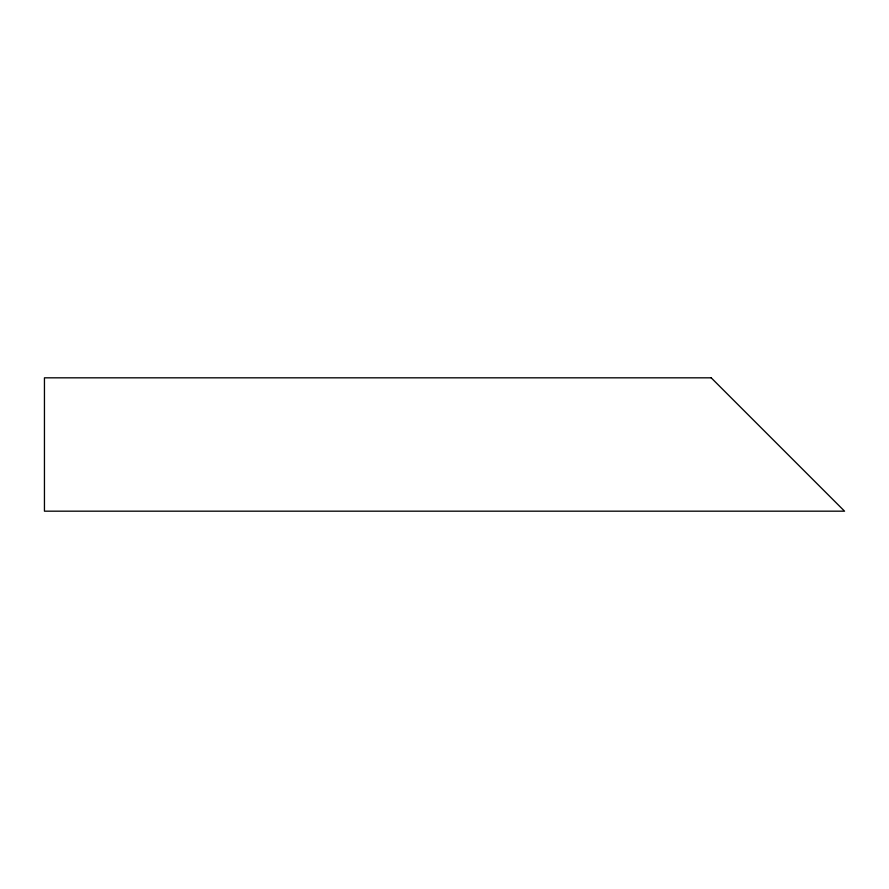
<?xml version="1.0" encoding="UTF-8"?>
<svg xmlns="http://www.w3.org/2000/svg" width="889" height="889" viewBox="0 0 889 889"><rect width="100%" height="100%" fill="white"/><g stroke="black" fill="none" stroke-linecap="round" stroke-linejoin="round"><path stroke-width="1.33" d="M711.2 377.825L44.45 377.825L44.45 511.175L844.55 511.175L711.2 377.825"/></g></svg>
